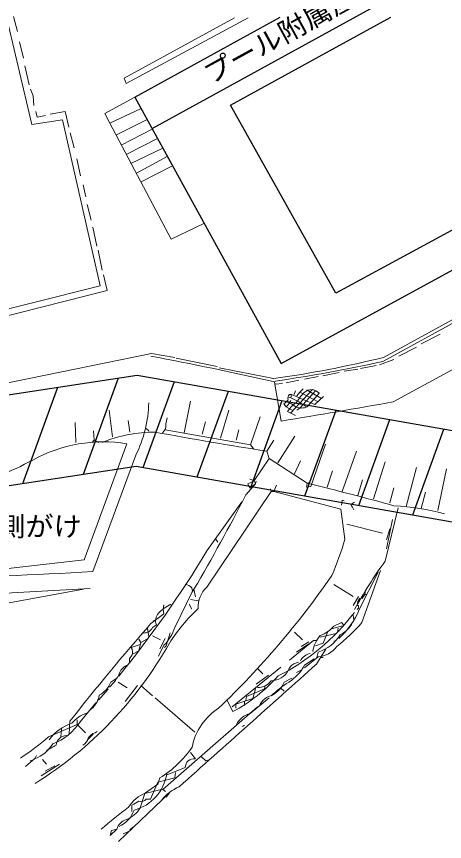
# Model space of a CAD drawing. Units: millimetres, scale not verified. Extents: x -138500 to 298458, y -156265 to 95200.
# Drawn here: x 16027 to 39860, y -53863 to -7975 of the extents above; entities that cross this region are included whole.
import ezdxf
from ezdxf.enums import TextEntityAlignment as Align

# ---------------------------------------------------------------- set-up
doc = ezdxf.new("R2010")
doc.units = ezdxf.units.MM
doc.header["$LTSCALE"] = 500
for name, color, linetype, lineweight in [('0-5_中線１', 2, 'Continuous', 25), ('0-6_中線２', 6, 'Continuous', 25), ('0-8_極細点線', 4, 'Continuous', 9)]:
    doc.layers.add(name, color=color, linetype=linetype, lineweight=lineweight)
doc.styles.add('ＭＳ ゴシック', font='')
doc.styles.get('ＭＳ ゴシック').set_extended_font_data('MS Gothic')

msp = doc.modelspace()

# ---------------------------------------------------------------- linework, layer by layer
at = {"layer": '0-5_中線１'}
for p, q in [((22620.7, -12456.3), (30718.1, -8007.1)), ((27945.9, -12913.3), (36877.1, -8003.3)), ((30768.4, -27282.5), (60602.6, -10991.7)), ((56952.7, -10803.9), (33807.3, -23364.7)), ((22620.7, -12456.4), (30768.4, -27282.5)), ((33807.3, -23364.7), (27945.9, -12913.3))]:
    msp.add_line(p, q, dxfattribs=at)
at = {"layer": '0-6_中線２'}
for p, q in [((19755.9, -33435.3), (21704.6, -28081.2)), ((23086.4, -33056.3), (24822.9, -28285.1)), ((16376.2, -33949.6), (18324.9, -28595.5)), ((26086.7, -33584.4), (27823.3, -28813.1)), ((29087, -34112.4), (30823.6, -29341.2)), ((32087.4, -34640.5), (33823.9, -29869.3)), ((35087.7, -35168.5), (36824.3, -30397.3)), ((38088, -35696.6), (39824.6, -30925.4))]:
    msp.add_line(p, q, dxfattribs=at)
for points in [[(-58267, -43978.6), (-50305.3, -37421.8), (-11868, -33190.1), (22755.7, -27921.2), (41572.9, -31233.1), (67032.5, -19001.9)], [(-72162.1, -36819.2), (-58649.3, -50770.7), (-48277, -42228.7), (-11218, -38148.7), (22696.9, -32987.7), (42289.2, -36436), (69197.7, -23508.8)]]:
    msp.add_lwpolyline(points, dxfattribs=at)
at = {"layer": '0-8_極細点線', "color": 2, "lineweight": 25}
msp.add_line((23583.8, -14209.2), (53410.5, 2179.5), dxfattribs=at)
at = {"layer": '0-8_極細点線'}
for p, q in [((15852.9, -7978.6), (16081.5, -8814.8)), ((28170.9, -8046.8), (22014, -11396.3)), ((22128.3, -11700.4), (28931.3, -8046.3)), ((16195.9, -9385), (16424.5, -10297.3)), ((16500.9, -10715.5), (16729.6, -11779.9)), ((22014, -11396.3), (22128.3, -11700.4)), ((16958.1, -12388), (16996.5, -12920.2)), ((20950.8, -13373.9), (22620.7, -12456.3)), ((21217.2, -13906), (22927.5, -13106.5)), ((36433, -27164.9), (61820.5, -13234)), ((36470.8, -26936.7), (61744.4, -13120)), ((21217.2, -13906), (20950.8, -13373.9)), ((21597.8, -14552.1), (23270, -13714.6)), ((24642.9, -20367), (21217.2, -13906)), ((19012.5, -14439.6), (19241.1, -15275.9)), ((21864.3, -15122.2), (23574.6, -14246.7)), ((22130.8, -15654.3), (23841.1, -14778.8)), ((22397.2, -16148.4), (24145.5, -15310.9)), ((37004.7, -29407.6), (62962.4, -15286.3)), ((19393.5, -15884.1), (19584.2, -16834.5)), ((22701.7, -16680.4), (24411.9, -15766.9)), ((22968.1, -17174.5), (24678.4, -16299)), ((19736.6, -17328.6), (19889.1, -18012.8)), ((19965.4, -18431), (20194.2, -19305.3)), ((20270.4, -19685.4), (20499.2, -20749.8)), ((26467.3, -19491.4), (24642.9, -20367)), ((20804.2, -22080.3), (20575.3, -20977.9)), ((21071, -23220.7), (20880.4, -22346.4)), ((-2458.7, -29166.5), (21071, -23220.7)), ((38561.4, -26175), (39625.6, -25642.1)), ((37307.2, -26860.1), (38295.4, -26365.3)), ((9175.3, -29653.3), (23544.4, -26716.8)), ((23544.4, -26716.8), (24837.2, -26944.1)), ((24913.3, -26982.1), (27194.7, -27436.8)), ((36243, -27355.1), (37041.2, -27050.4)), ((35178.7, -27545.9), (36052.9, -27393.2)), ((33087.9, -27965.4), (34000.2, -27774.7)), ((34266.2, -27698.5), (35026.6, -27583.9)), ((30388.8, -28309.2), (30770.4, -30476)), ((30426.9, -28423.3), (30845.1, -28385)), ((31035.1, -28346.8), (31757.4, -28194.3)), ((32061.5, -28156.1), (32821.8, -28003.5)), ((31302.3, -30019.5), (32518.1, -28726.1)), ((31491.7, -28992.9), (31567.7, -28802.7)), ((31643.9, -29068.8), (31795.8, -28878.6)), ((31795.8, -28878.6), (31985.8, -28688.4)), ((31795.8, -28878.6), (32822.6, -29410.2)), ((32214, -28764.3), (32518.1, -28726.1)), ((32214, -28764.3), (33012.6, -29220)), ((31149.7, -29145.2), (31301.8, -29183.1)), ((31225.6, -28993), (31339.7, -28993)), ((31301.8, -29183.1), (31339.7, -28993)), ((31339.7, -28993), (32632.7, -29562.4)), ((32214.5, -29676.8), (32898.4, -28916)), ((32632.7, -29562.4), (33126.6, -29105.9)), ((25372.2, -31125.8), (25713.2, -29376.8)), ((31036, -29677.5), (30921.8, -29525.5)), ((31036, -29677.5), (31378.3, -29867.4)), ((21189.3, -29873.8), (21380.4, -31356.4)), ((27387.3, -31428.7), (27842.5, -29869.6)), ((31568.5, -30171.4), (31112.1, -29943.6)), ((19327.5, -31661.9), (19288.9, -30559.4)), ((22254.2, -30443.4), (22330.6, -31089.7)), ((24345.3, -30632.2), (24421.1, -30290)), ((26360.7, -31201.2), (26550.3, -30516.7)), ((20353.9, -31547.2), (20315.5, -31015)), ((23242.9, -30899.1), (23395.1, -31013)), ((24307.5, -30974.4), (29060.4, -31807.8)), ((28261.8, -31542.2), (28413.5, -30971.8)), ((20239.9, -31661.3), (20353.9, -31547.2)), ((20353.9, -31547.2), (20620.1, -31661.1)), ((29973, -32149.4), (30352.8, -31540.9)), ((30581.7, -32795.3), (31531.3, -31312)), ((22673.6, -32382.1), (20282.5, -38846.8)), ((29251.7, -33822.7), (30087.3, -32567.5)), ((30087.3, -32567.5), (29973, -32149.4)), ((32217.2, -33934.8), (30087.3, -32567.5)), ((34156.4, -34389.8), (34953.4, -32146.2)), ((31494.5, -33441.1), (31836.2, -32680.5)), ((35905.6, -34806.9), (36550.6, -32753.5)), ((33320, -34162.2), (33623.5, -33249.6)), ((37730.7, -35224), (38299.6, -33056.6)), ((39479.7, -35451), (39972.5, -33131.5)), ((28909.7, -33975), (29251.7, -33822.7)), ((29023.5, -33708.7), (29251.7, -33784.6)), ((29365.8, -33822.6), (29327.9, -33974.7)), ((32179.4, -34163), (32217.2, -33934.8)), ((32217.2, -33934.8), (32331.2, -33896.8)), ((35031, -34617.4), (35296.6, -33742.8)), ((29023.8, -34203), (28909.7, -33975)), ((29023.8, -34203), (29327.9, -33974.7)), ((30164.4, -34240.3), (30202.5, -34392.3)), ((30354.6, -34392.3), (30506.4, -34050)), ((34081.1, -35378.3), (30354.6, -34392.3)), ((36818.2, -35034.5), (37045.8, -34197.9)), ((38567.2, -35337.5), (38794.7, -34424.9)), ((26630.9, -37702.2), (28568.1, -34963.6)), ((34156.8, -34884), (34118.9, -35150.2)), ((34270.9, -34922), (34156.8, -34884)), ((34651.2, -35111.9), (34841.2, -34997.7)), ((36554.1, -38266.2), (37274.6, -35300.3)), ((34310.2, -37051.1), (34081.1, -35378.3)), ((34423.7, -36214.6), (36401, -36707.6)), ((36629.7, -37581.8), (36970.8, -35946.8)), ((36629.4, -37087.6), (36819.1, -36479.2)), ((27124.7, -37055.6), (27238.9, -37207.6)), ((35111.1, -40966.4), (36174.3, -38874.7)), ((35263.6, -41688.7), (36288.3, -38798.6)), ((12110, -41209.1), (19750.9, -39835.6)), ((25795.8, -39755.8), (25833.9, -39945.8)), ((33703.6, -39560.6), (34768.5, -40244.3)), ((35414.7, -40129.8), (35452.6, -39901.7)), ((24846.8, -41961.4), (25833.9, -39945.8)), ((25796, -40021.9), (25833.9, -39945.8)), ((34768.8, -40738.6), (35072.6, -40244.1)), ((24199.7, -40935.3), (24237.6, -40707.2)), ((25644.2, -40668.2), (25796.5, -40934.3)), ((25720.2, -40402.1), (26138.4, -40477.9)), ((35072.9, -40738.3), (34996.9, -40738.4)), ((23516, -41734.1), (24237.9, -41201.4)), ((24237.9, -41201.4), (24199.7, -40935.3)), ((34807.3, -41536.9), (34769.1, -41270.8)), ((34997.1, -40966.5), (35073, -40890.4)), ((23629.9, -41582), (23819.9, -41505.9)), ((33705, -41879.7), (34123, -41689.4)), ((34123, -41689.4), (34275.2, -41841.4)), ((23402.3, -42456.6), (23326, -42000.4)), ((23592.1, -41962.2), (23820.1, -41810)), ((33553, -42031.9), (34275.2, -41841.4)), ((33895.3, -42221.8), (33933.2, -41993.7)), ((22832.2, -42609), (22946.3, -42799)), ((23592.4, -42418.4), (24048.7, -42646.2)), ((24011.1, -43140.5), (24314.9, -42570)), ((31500.1, -42223.4), (31956.6, -42641.3)), ((32945, -42488.5), (33819.3, -42297.9)), ((22414.2, -43065.5), (22908.4, -42913.1)), ((23935.3, -43558.8), (24239.1, -42950.3)), ((31235, -43782.2), (32565, -42678.9)), ((31614.9, -43325.8), (32298.9, -42869.1)), ((31880.8, -43021.4), (32298.9, -42755.1)), ((32565, -42678.9), (32717.1, -42678.8)), ((33705.5, -42716.2), (33819.5, -42678.1)), ((32071.6, -44199.9), (32831.6, -43591.1)), ((32755.7, -43629.2), (32831.5, -43325)), ((32755.9, -43971.4), (33249.6, -43172.7)), ((31463.2, -43972.2), (31729.3, -43896)), ((32071.5, -44047.8), (32603.6, -43705.4)), ((32945.7, -43629.1), (33097.9, -43629)), ((28043.1, -46369.5), (30741, -44162.8)), ((29448.4, -44239.6), (29752.7, -44543.6)), ((31615.6, -44466.4), (31919.7, -44314.1)), ((21274.9, -45005.2), (21616.9, -44776.8)), ((29372.9, -45114.1), (30056.9, -44619.4)), ((30931.6, -44999.1), (31349.7, -44770.7)), ((20591.3, -45994.1), (21123.1, -45385.4)), ((21693.1, -45004.9), (22187.5, -45308.7)), ((22074, -46069.2), (22757.7, -45194.3)), ((22947.8, -45194.2), (23594.5, -45764.1)), ((28841.1, -45798.8), (29829.3, -45379.9)), ((29829.3, -45379.9), (29867.2, -45189.8)), ((30741.8, -45341.4), (30931.9, -45493.3)), ((23746.7, -45878.1), (25953, -47777.5)), ((28803.2, -46026.9), (28841.1, -45798.8)), ((29031.8, -46749.1), (30095.8, -45874)), ((19565.5, -47211.3), (20439.2, -46146.2)), ((28081.2, -46635.7), (27738.7, -45989.5)), ((28727.3, -46293.1), (28727.2, -46103)), ((24168.1, -50972.2), (29449.7, -46368.6)), ((18957.6, -47896), (18995.2, -47173.7)), ((18995.3, -47325.8), (18995.2, -47173.7)), ((18501.4, -48048.4), (18539.2, -47592.2)), ((19413.5, -47363.5), (19870, -47819.4)), ((28728, -47395.6), (28614, -47471.7)), ((19984.3, -48199.5), (20288.2, -47895.2)), ((20402.2, -47819.1), (20516.2, -47743)), ((25725.5, -48918.3), (25991.9, -49260.3)), ((16943.5, -49342), (16525.6, -49684.5)), ((16791.5, -49380.1), (16943.5, -49342)), ((17475.8, -49303.7), (17704.1, -49569.6)), ((17400.3, -50216.2), (18426.4, -49569.2)), ((17628.3, -49949.9), (18160.4, -49645.4)), ((24357.7, -50173.7), (25421.9, -49754.9)), ((23901.7, -50668.3), (24015.5, -50326)), ((24852.1, -50325.5), (24889.8, -50021.3)), ((23217.8, -51162.9), (23901.7, -50668.3)), ((21698.7, -53863.2), (24548.4, -51162.1)), ((24320.3, -51086.2), (24168.1, -50972.2)), ((24358.4, -51390.3), (24548.4, -51162.1)), ((22458, -52189.9), (22457.8, -51847.7)), ((21242.2, -53521.3), (21622.3, -53178.9)), ((21622.3, -53178.9), (21318.2, -53255.1)), ((22344.6, -53216.5), (22496.7, -53064.3)), ((21318.2, -53255.1), (21242.2, -53521.3)), ((21964.6, -53444.8), (22230.6, -53330.7))]:
    msp.add_line(p, q, dxfattribs=at)
for points in [[(-8162.3, -27839.4), (-2840.6, -26581.4), (-2230.9, -28710.1), (20690.7, -22954.8), (18593.8, -13717.6), (16883.1, -13984.8), (15358.3, -7522.6)], [(17110.8, -13262.3), (17187, -13566.4), (17643.2, -13490.1)], [(17909.3, -13413.9), (18745.6, -13261.3), (18936.2, -14135.6)], [(31644.4, -29867.2), (31796.4, -29753), (32670.2, -28802)], [(29250.6, -32035.8), (29060.4, -31807.8), (29591.6, -30248.7)], [(11310.4, -39156.6), (19787.9, -38200.7), (22179, -31736.1)], [(32179.4, -34163), (32407.4, -34124.8), (33242.4, -31767.1)], [(28796, -34583.3), (29327.9, -33974.7), (29251.7, -33784.6)], [(26632.1, -39717.2), (30202.5, -34392.3), (30354.6, -34392.3)], [(8387.9, -47066.3), (10360.6, -40335.8), (20131, -39797.3)], [(25796, -40021.9), (25909.9, -39831.7), (25986.2, -40249.9)], [(35262.8, -40358.1), (35414.7, -40129.8), (35528.7, -40129.8)], [(32679.2, -42982.9), (33097.3, -42830.6), (33363, -42184.1)], [(22490.6, -43445.6), (22832.6, -43255.3), (22946.3, -42799), (23288.4, -42608.7)], [(24277.2, -43064.3), (24353.2, -42988.2), (24580.7, -42265.8)], [(28233.3, -46445.5), (28233.1, -46217.3), (29183.3, -45912.6), (29335, -45380.2)], [(17817.1, -48048.8), (19413.5, -47363.5), (19413.3, -47097.3)], [(26334, -49146), (26562.3, -49374), (26676.3, -49335.9)], [(23256, -51505.1), (23484.1, -51504.9), (23901.7, -50554.2), (24852.1, -50325.5)], [(22914.1, -51999.5), (23179.8, -51201), (24244.1, -50934.2)]]:
    msp.add_lwpolyline(points, dxfattribs=at)
for centre, radius, start, end in [((111903.5, 25882.5), 102368.2, 201.72415, 201.95332), ((-15885.8, -235269.4), 212090.9, 77.41875, 79.29611), ((21493.2, 34154.8), 62900.7, 278.09508, 283.77534), ((180421.9, 732644.4), 775424.3, 258.61169, 258.84088), ((18922.7, 52214.6), 81287.8, 278.05476, 282.43968), ((33073.6, -30052.3), 1548.4, 123.72017, 153.98087), ((32357.2, -29419.5), 711.8, 45.02724, 76.94327), ((-26036.8, 27571.5), 80649.6, 314.93053, 315.15971), ((30484.5, -28974.6), 893.4, 308.11411, 336.19386), ((31492.1, -29221), 350.7, 139.44539, 192.55321), ((28528.5, -35119.2), 6552, 56.16632, 64.95825), ((16289, -29258.4), 7107.9, 333.92944, 358.42116), ((-17046.7, 267249.4), 301540.8, 279.12424, 280.32611), ((30603.3, -30879.2), 1541.4, 51.24254, 72.22592), ((33527.5, -31786), 3037.8, 127.4081, 142.6644), ((31890.9, -29030.3), 722.9, 243.48799, 296.5905), ((23835.6, -30720.2), 517.3, 308.21758, 9.7894), ((23741.5, -38884.3), 7795.4, 90.03123, 112.08806), ((62357.7, 177121.4), 211761.7, 259.49176, 261.20323), ((20873.1, -39738.9), 8108.6, 80.73242, 119.07231), ((4178.7, -7941.3), 27808, 293.05925, 297.30035), ((-8004, -199072.7), 169965.5, 74.62971, 76.31149), ((-65708.2, 13966), 106245.4, 329.57877, 332.80923), ((-39543.1, -72450.3), 83060, 26.47934, 26.71393), ((36464.5, -47726.4), 12553.4, 74.30722, 87.34348), ((19330.6, -32828.6), 15563.3, 336.37154, 344.25792), ((-25158.5, -6449.2), 60488.8, 320.82097, 328.89053), ((59049.2, -54394.6), 27679.5, 144.36055, 150.97945), ((6216.8, 197106.9), 236372.4, 268.66341, 273.41148), ((-5786, -11801.9), 47893.2, 313.66731, 325.3002), ((25339.5, -40194), 632.7, 43.84212, 83.0976), ((27619.7, -40823.2), 1482.8, 131.75919, 182.81433), ((35648.3, -40738.2), 651.5, 140.07779, 180.02106), ((25903.9, -43167.2), 2809.9, 117.23933, 134.51743), ((-2945.5, -40844.3), 38018.6, 359.93053, 0.15971), ((24376.4, -41574.6), 604, 137.12079, 202.93311), ((33411.5, -48503.9), 10524.8, 133.70995, 147.41673), ((25023.9, -33634.8), 12347.6, 296.79019, 322.69221), ((31047.5, -39272.9), 4402.4, 311.62164, 337.37613), ((136614.8, -140329.1), 150041.1, 138.91943, 141.62059), ((26576.4, -33924.7), 11651.1, 308.67857, 318.21179), ((33393.5, -41036.9), 1488.3, 296.06616, 334.01323), ((23132, -41768.7), 499.1, 266.09996, 337.19034), ((22237.3, -41039.1), 2767.6, 316.3262, 340.53337), ((32174, -40504.3), 2058.1, 291.99828, 318.06111), ((34090.8, -43496.7), 1577.5, 136.58395, 172.36871), ((32148.8, -41199.5), 2232.4, 287.80568, 328.26305), ((5453.3, -32005.4), 21948.2, 301.92117, 330.43164), ((22002.5, -43329.8), 489.2, 336.90822, 32.69437), ((32712.2, -42168.6), 1427.5, 274.80217, 323.37474), ((22674.5, -43806.6), 361.2, 127.9108, 201.64975), ((32552.7, -44174.2), 793, 102.93138, 153.4601), ((-1673107.9, 1860217.1), 2556541.8, 311.62498, 311.85551), ((31882.4, -44618.7), 770.5, 122.95778, 159.79361), ((29759.2, -42800.2), 2627.5, 303.19579, 331.6515), ((19886.2, -43732.2), 2023, 310.4628, 338.53175), ((22451.3, -44758.5), 740, 107.82944, 157.26709), ((30190.9, -43816.9), 1106.6, 270.94859, 331.05409), ((23842.4, -38683.8), 9011.1, 298.06085, 318.48029), ((29458.1, -44372.8), 931.4, 269.44749, 323.75626), ((19894.7, -44421.7), 1498.5, 299.34567, 337.08307), ((34630.1, -50477.1), 6464.7, 122.06905, 133.13898), ((29551.4, -44415.6), 1498.5, 299.34567, 337.08307), ((19421.5, -45547.9), 1220.9, 303.6106, 351.52023), ((30487.5, -46719), 1017.5, 101.4382, 155.21896), ((20562.4, -48518.4), 1904.3, 108.90831, 139.7375), ((29096.6, -49275.5), 3360.9, 122.66154, 168.64963), ((29310.9, -47876.4), 1161.3, 103.90727, 153.4825), ((16979.1, -45540.1), 3079.3, 290.26007, 327.12997), ((19907.7, -49701.6), 2542.6, 108.30226, 143.82602), ((2574.7, -29535.6), 23980.6, 304.79527, 309.46555), ((18807.4, -48545.4), 573.2, 90.17953, 175.9391), ((19458.4, -47984.5), 580.8, 296.59148, 346.15573), ((20542, -48382.9), 580.9, 103.91449, 153.47192), ((16322.4, -47396.6), 2008.6, 291.46938, 329.07579), ((-54239.1, 77527.1), 145384.4, 299.6595, 299.90108), ((20905.3, -45294.3), 5915.5, 301.7225, 325.86121), ((16639.3, -48924.1), 516.9, 306.05617, 342.94412), ((25919.4, -49752.4), 497.4, 81.61827, 180.28964), ((21969.1, -49735.6), 2453.5, 284.22684, 351.5128), ((26108.3, -53175.8), 2570.7, 113.56725, 141.64363), ((23888.4, -52924.5), 1884.9, 110.84358, 149.29185), ((-34443.7, 43274.4), 110842.3, 300.88766, 301.11684), ((22951.6, -51213.9), 421.2, 254.32198, 316.26125), ((36258.9, -70985.6), 23614.7, 126.33287, 131.05939), ((21144.6, -51646.1), 1502.1, 293.1938, 341.85754), ((21564.3, -51183.3), 1577.4, 291.96092, 328.84157), ((22316.2, -53340), 712.4, 103.1498, 166.92958)]:
    msp.add_arc(centre, radius, start, end, dxfattribs=at)

# ---------------------------------------------------------------- texts
at = {"layer": '0-8_極細点線', "color": 2, "style": 'ＭＳ ゴシック', "width": 1.05}
msp.add_text('プール附属屋', height=1100, rotation=28.787, dxfattribs=at).set_placement((26986.7, -12046.7), align=Align.BOTTOM_LEFT)
msp.add_text('南側がけ', height=1100, dxfattribs=at).set_placement((13366.1, -37212.3), align=Align.BOTTOM_LEFT)

doc.saveas('drawing.dxf')
